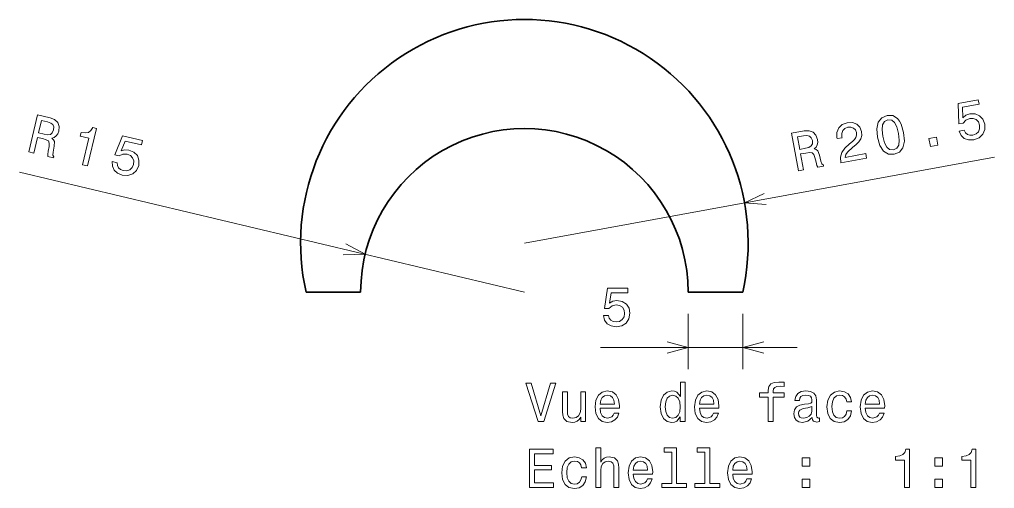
# Model space of a CAD drawing. Extents: x 0 to 297, y 0 to 210.
# Drawn here: x 102.2 to 191.6, y 74.5 to 117.5 of the extents above; entities that cross this region are included whole.
import ezdxf

# ---------------------------------------------------------------- set-up
doc = ezdxf.new("R2010")
doc.units = 0

msp = doc.modelspace()

# ---------------------------------------------------------------- linework, layer by layer
at = {"color": 7, "lineweight": 13}
for p, q in [((148.5, 97), (191.56282, 104.892532)), ((148.5, 92.5), (102.249039, 103.503601))]:
    msp.add_line(p, q, dxfattribs=at)
at = {"color": 7, "lineweight": 35, "ltscale": 0.125}
for p, q in [((133.5, 92.5), (128.5, 92.5)), ((168.5, 92.5), (163.5, 92.5))]:
    msp.add_line(p, q, dxfattribs=at)
at = {"color": 7, "lineweight": 13, "ltscale": 0.126579}
for p, q in [((163.5, 90.5), (163.5, 85.436852)), ((168.5, 90.5), (168.5, 85.436852))]:
    msp.add_line(p, q, dxfattribs=at)
at = {"color": 7, "lineweight": 13, "ltscale": 0.450901}
msp.add_line((155.463974, 87.436852), (173.5, 87.436852), dxfattribs=at)
at = {"color": 7, "lineweight": 13}
for points in [[(188.314331, 107.258499), (188.498016, 106.871727), (188.799286, 106.598801), (189.19281, 106.465836), (189.662811, 106.475075), (190.147476, 106.656189), (190.494812, 106.971085), (190.671936, 107.403473), (190.675262, 107.916801), (190.506378, 108.362686), (190.201904, 108.681168), (189.787125, 108.84613), (189.290497, 108.84227), (188.929352, 108.714554), (188.671646, 108.498123), (188.640518, 109.45121), (190.148544, 109.7276), (190.07399, 110.134369), (188.233612, 109.797066), (188.295349, 107.921555), (188.6922, 107.994293), (188.937195, 108.280174), (189.288818, 108.431778), (189.616302, 108.435402), (189.888458, 108.321213), (190.086792, 108.106331), (190.198624, 107.80381), (190.20134, 107.481293), (190.087158, 107.209129), (189.872269, 107.010803), (189.569748, 106.898956), (189.300476, 106.885498), (189.076172, 106.962311), (188.894623, 107.113617), (188.775665, 107.343048)], [(103.094635, 105.358246), (103.550919, 105.249695), (103.892921, 106.687241), (104.359024, 106.576347), (104.698959, 106.479919), (104.898499, 106.359871), (104.977722, 106.169952), (104.957916, 105.868805), (104.877396, 105.421402), (104.837967, 105.124931), (104.855988, 104.939201), (105.371147, 104.816643), (105.393326, 104.909859), (105.313164, 105.074081), (105.33461, 105.338547), (105.431, 105.896225), (105.444473, 106.323288), (105.361984, 106.477699), (105.207535, 106.612938), (105.432968, 106.688904), (105.611191, 106.827942), (105.75087, 107.022812), (105.842171, 107.275841), (105.871536, 107.704308), (105.748817, 108.060097), (105.46936, 108.323578), (105.042969, 108.492409), (103.904709, 108.763214)], [(104.816193, 108.105721), (105.108467, 108.005081), (105.297256, 107.861671), (105.38887, 107.658432), (105.368835, 107.378082), (105.252068, 107.105194), (105.078743, 106.964989), (104.832047, 106.930367), (104.517113, 106.97937), (103.992142, 107.104271), (104.26178, 108.237625)], [(180.855789, 106.701599), (181.072937, 105.936424), (181.407913, 105.423569), (181.841782, 105.154434), (182.377686, 105.139854), (182.868622, 105.342636), (183.178848, 105.748146), (183.305206, 106.345551), (183.241837, 107.138916), (183.02063, 107.898224), (182.87001, 108.188499), (182.689713, 108.416946), (182.255844, 108.686081), (181.723984, 108.706528), (181.229004, 108.497879), (180.919678, 108.08741), (180.788361, 107.48909)], [(181.332001, 106.788879), (181.261673, 107.396385), (181.306595, 107.850685), (181.483459, 108.144592), (181.799438, 108.2948), (182.143219, 108.265511), (182.412811, 108.053436), (182.615921, 107.644592), (182.765625, 107.051636), (182.836853, 106.439163), (182.791931, 105.984863), (182.615082, 105.690964), (182.303131, 105.546623), (181.955322, 105.570038), (181.685715, 105.78212), (181.482605, 106.190964)], [(108.02684, 104.184822), (108.473312, 104.078598), (109.28923, 107.508095), (108.955605, 107.587471), (108.796089, 107.309196), (108.571609, 107.150063), (108.273743, 107.096512), (107.891525, 107.145973), (107.808655, 106.797623), (108.60347, 106.608528)], [(173.608582, 103.635201), (174.069916, 103.719757), (173.803528, 105.17321), (174.27478, 105.259583), (174.624756, 105.308342), (174.855743, 105.2789), (175.004807, 105.137024), (175.108047, 104.853439), (175.214676, 104.41153), (175.29808, 104.124306), (175.389435, 103.961594), (175.910294, 104.05706), (175.893021, 104.151314), (175.753479, 104.269295), (175.666504, 104.519974), (175.529953, 105.069199), (175.370163, 105.465469), (175.232437, 105.57354), (175.036575, 105.635056), (175.21228, 105.795441), (175.319351, 105.994514), (175.368637, 106.229149), (175.35022, 106.497513), (175.204391, 106.901474), (174.9487, 107.177628), (174.586746, 107.306122), (174.128479, 107.288788), (172.977615, 107.077858)], [(177.474304, 104.343712), (179.840515, 104.77739), (179.762314, 105.203995), (177.892181, 104.861237), (177.953613, 105.11348), (178.096741, 105.339676), (178.582809, 105.792793), (178.848221, 105.995255), (179.13652, 106.26857), (179.324203, 106.559326), (179.40451, 106.876549), (179.393188, 107.218002), (179.232498, 107.61924), (178.939346, 107.903908), (178.543991, 108.046791), (178.069016, 108.036644), (177.608261, 107.865036), (177.288864, 107.565514), (177.123901, 107.150742), (177.134537, 106.645096), (177.147278, 106.575645), (177.598694, 106.658379), (177.591415, 106.698067), (177.574234, 107.043571), (177.66272, 107.316147), (177.846924, 107.513977), (178.119675, 107.620369), (178.416489, 107.623497), (178.652527, 107.538574), (178.826874, 107.370567), (178.921021, 107.136589), (178.928131, 106.902039), (178.869339, 106.691299), (178.741501, 106.493546), (178.550507, 106.304726), (178.286926, 106.092346), (177.857162, 105.695686), (177.57489, 105.305557), (177.444244, 104.871429), (177.471573, 104.358589)], [(110.744247, 104.476624), (110.756477, 104.04863), (110.92218, 103.677429), (111.228745, 103.397141), (111.662613, 103.216156), (112.179153, 103.186577), (112.623947, 103.33477), (112.960312, 103.659096), (113.170258, 104.127548), (113.195404, 104.603676), (113.045113, 105.01786), (112.732002, 105.335999), (112.27594, 105.532631), (111.893951, 105.561302), (111.570877, 105.467094), (111.926529, 106.351891), (113.418037, 105.99704), (113.513748, 106.399353), (111.69352, 106.832413), (110.994125, 105.091095), (111.386627, 104.997711), (111.726051, 105.160606), (112.108963, 105.157639), (112.410126, 105.028969), (112.613174, 104.814766), (112.708076, 104.538177), (112.688507, 104.21624), (112.561005, 103.919983), (112.346802, 103.716927), (112.070213, 103.622025), (111.748276, 103.641594), (111.496414, 103.737808), (111.322098, 103.898506), (111.216934, 104.110153), (111.200539, 104.368073)], [(174.076782, 106.843498), (174.384827, 106.869194), (174.615402, 106.814041), (174.781158, 106.664963), (174.875809, 106.400314), (174.878937, 106.103508), (174.776825, 105.905334), (174.565002, 105.774223), (174.257034, 105.692146), (173.726242, 105.594864), (173.516235, 106.740761)], [(185.692032, 105.849854), (186.376587, 105.975319), (186.241119, 106.714447), (185.556564, 106.588982)], [(155.731262, 90.349678), (155.842224, 89.936127), (156.08934, 89.613365), (156.452454, 89.411636), (156.916428, 89.335983), (157.425797, 89.426765), (157.824203, 89.673882), (158.07637, 90.067253), (158.172195, 90.571579), (158.086456, 91.040596), (157.844376, 91.408752), (157.466141, 91.645782), (156.976944, 91.731522), (156.598709, 91.670998), (156.306198, 91.504578), (156.447403, 92.447655), (157.980545, 92.447655), (157.980545, 92.861198), (156.109512, 92.861198), (155.832138, 91.005295), (156.235596, 91.005295), (156.528091, 91.242325), (156.901291, 91.328064), (157.22406, 91.272583), (157.471176, 91.111198), (157.627518, 90.864082), (157.682999, 90.546364), (157.627518, 90.228638), (157.466141, 89.981522), (157.219025, 89.82518), (156.901291, 89.769707), (156.634003, 89.805008), (156.427231, 89.920998), (156.27594, 90.102554), (156.200287, 90.349678)], [(150.895538, 84.148415), (150.018005, 81.16787), (149.11528, 84.148415), (148.636169, 84.148415), (149.765854, 80.643372), (150.270172, 80.643372), (151.374634, 84.148415)], [(162.782425, 81.061958), (162.782425, 80.643372), (163.226227, 80.643372), (163.226227, 84.264412), (162.78746, 84.264412), (162.78746, 82.938042), (162.44957, 83.321327), (162.242798, 83.412102), (162.005768, 83.447403), (161.577087, 83.346542), (161.244232, 83.064117), (161.027374, 82.610229), (160.951736, 82), (161.027374, 81.389771), (161.244232, 80.930832), (161.577087, 80.643372), (162.005768, 80.547554), (162.242798, 80.582855), (162.454605, 80.67363)], [(170.841492, 82.882568), (170.841492, 80.643372), (171.285309, 80.643372), (171.285309, 82.882568), (172.293945, 82.882568), (172.293945, 83.260803), (171.285309, 83.260803), (171.285309, 83.427231), (171.320602, 83.62896), (171.4366, 83.765129), (171.633286, 83.845818), (171.91571, 83.876083), (172.293945, 83.855911), (172.293945, 84.239197), (171.81485, 84.264412), (171.381134, 84.219017), (171.078537, 84.082855), (170.896973, 83.845818), (170.841492, 83.507927), (170.841492, 83.260803), (170.029541, 83.260803), (170.029541, 82.882568)], [(154.097977, 83.351585), (153.654175, 83.351585), (153.654175, 81.788185), (153.603745, 81.425072), (153.457489, 81.162827), (153.230545, 81.001442), (152.932999, 80.951012), (152.695969, 80.991356), (152.544662, 81.112389), (152.458939, 81.31916), (152.438766, 81.611671), (152.438766, 83.351585), (151.994965, 83.351585), (151.994965, 81.571327), (152.010086, 81.213257), (152.105911, 80.915703), (152.398422, 80.643372), (152.867432, 80.547554), (153.119598, 80.582855), (153.336456, 80.67363), (153.523056, 80.829971), (153.674347, 81.056915), (153.674347, 80.643372), (154.097977, 80.643372)], [(155.434433, 81.868874), (157.209656, 81.868874), (157.214691, 82.075645), (157.134003, 82.655617), (156.912109, 83.08934), (156.559082, 83.351585), (156.090057, 83.447403), (155.631119, 83.346542), (155.278091, 83.064117), (155.051147, 82.605186), (154.970459, 82), (155.046112, 81.379684), (155.273056, 80.925789), (155.621033, 80.643372), (156.074921, 80.547554), (156.468292, 80.613113), (156.791061, 80.784584), (157.028091, 81.056915), (157.164261, 81.420029), (156.72551, 81.420029), (156.63472, 81.2183), (156.503601, 81.067001), (156.130402, 80.945969), (155.842941, 81.001442), (155.626083, 81.177956), (155.484863, 81.465416), (155.434433, 81.853745)], [(164.542511, 81.868874), (166.317719, 81.868874), (166.322769, 82.075645), (166.242081, 82.655617), (166.020172, 83.08934), (165.667145, 83.351585), (165.19812, 83.447403), (164.739197, 83.346542), (164.386169, 83.064117), (164.159225, 82.605186), (164.078537, 82), (164.154175, 81.379684), (164.381119, 80.925789), (164.729111, 80.643372), (165.182999, 80.547554), (165.57637, 80.613113), (165.899139, 80.784584), (166.136169, 81.056915), (166.272339, 81.420029), (165.833572, 81.420029), (165.742798, 81.2183), (165.611664, 81.067001), (165.23848, 80.945969), (164.951004, 81.001442), (164.734146, 81.177956), (164.592941, 81.465416), (164.542511, 81.853745)], [(174.871033, 80.996399), (174.871033, 80.98127), (174.896255, 80.809799), (174.971909, 80.688759), (175.289627, 80.592941), (175.536743, 80.633286), (175.536743, 80.976227), (175.430832, 80.961098), (175.289627, 81.026657), (175.264404, 81.228386), (175.264404, 82.630402), (175.203888, 82.988472), (175.027374, 83.240631), (174.719742, 83.39193), (174.286026, 83.447403), (173.862396, 83.386887), (173.549713, 83.215416), (173.353027, 82.948128), (173.28746, 82.5951), (173.28746, 82.564842), (173.685883, 82.564842), (173.721176, 82.776657), (173.832138, 82.927956), (174.013687, 83.01873), (174.270889, 83.054031), (174.518005, 83.028816), (174.694519, 82.953171), (174.80043, 82.822044), (174.835739, 82.640488), (174.815567, 82.428673), (174.734863, 82.322769), (174.533142, 82.272331), (174.154907, 82.231987), (173.721176, 82.141212), (173.413544, 81.979828), (173.231995, 81.727669), (173.176514, 81.354469), (173.226944, 81.021614), (173.383286, 80.774498), (173.635452, 80.618156), (173.983429, 80.562683), (174.452454, 80.668587)], [(178.023056, 82.453888), (178.461823, 82.453888), (178.371033, 82.857346), (178.154175, 83.175072), (177.816284, 83.371758), (177.377518, 83.447403), (176.893372, 83.346542), (176.525208, 83.064117), (176.293228, 82.605186), (176.21254, 81.989914), (176.288177, 81.379684), (176.515137, 80.925789), (176.873199, 80.643372), (177.362396, 80.547554), (177.796112, 80.623199), (178.134003, 80.835014), (178.365997, 81.16787), (178.466858, 81.611671), (178.043228, 81.611671), (177.967575, 81.329254), (177.82637, 81.117432), (177.624634, 80.986313), (177.377518, 80.945969), (177.069885, 81.011528), (176.847977, 81.213257), (176.711823, 81.541069), (176.666428, 82.005043), (176.711823, 82.458931), (176.853027, 82.786743), (177.079971, 82.988472), (177.377518, 83.059074), (177.639771, 83.013687), (177.836456, 82.897697), (177.967575, 82.706055)], [(179.722626, 81.868874), (181.497833, 81.868874), (181.502884, 82.075645), (181.42218, 82.655617), (181.200287, 83.08934), (180.84726, 83.351585), (180.378235, 83.447403), (179.919312, 83.346542), (179.566284, 83.064117), (179.33934, 82.605186), (179.258636, 82), (179.33429, 81.379684), (179.561234, 80.925789), (179.909225, 80.643372), (180.363113, 80.547554), (180.756485, 80.613113), (181.079254, 80.784584), (181.316284, 81.056915), (181.452454, 81.420029), (181.013687, 81.420029), (180.922913, 81.2183), (180.791779, 81.067001), (180.418579, 80.945969), (180.131119, 81.001442), (179.914261, 81.177956), (179.773056, 81.465416), (179.722626, 81.853745)], [(155.434433, 82.242073), (155.489914, 82.590057), (155.626083, 82.84726), (155.832855, 83.003601), (156.105194, 83.059074), (156.372482, 83.003601), (156.579254, 82.84726), (156.705338, 82.590057), (156.750717, 82.242073)], [(162.081406, 83.048988), (162.373917, 82.978386), (162.595825, 82.7817), (162.726944, 82.453888), (162.777374, 82), (162.726944, 81.541069), (162.595825, 81.213257), (162.373917, 81.011528), (162.081406, 80.945969), (161.804031, 81.011528), (161.592224, 81.213257), (161.451004, 81.546112), (161.405624, 82), (161.451004, 82.448845), (161.592224, 82.776657), (161.804031, 82.978386)], [(164.542511, 82.242073), (164.597977, 82.590057), (164.734146, 82.84726), (164.940918, 83.003601), (165.213257, 83.059074), (165.480545, 83.003601), (165.687317, 82.84726), (165.8134, 82.590057), (165.858795, 82.242073)], [(179.722626, 82.242073), (179.778091, 82.590057), (179.914261, 82.84726), (180.121033, 83.003601), (180.393372, 83.059074), (180.66066, 83.003601), (180.867432, 82.84726), (180.993515, 82.590057), (181.03891, 82.242073)], [(174.820602, 81.591499), (174.760086, 81.329254), (174.598709, 81.127518), (174.356628, 80.996399), (174.059082, 80.951012), (173.867432, 80.976227), (173.731262, 81.056915), (173.645538, 81.198128), (173.620316, 81.394814), (173.640488, 81.571327), (173.721176, 81.697403), (174.043945, 81.838615), (174.452454, 81.899132), (174.820602, 82.020172)], [(148.958939, 74.596542), (151.177948, 74.596542), (151.177948, 75.020172), (149.422913, 75.020172), (149.422913, 76.20533), (150.986313, 76.20533), (150.986313, 76.623917), (149.422913, 76.623917), (149.422913, 77.672913), (151.137604, 77.672913), (151.137604, 78.096542), (148.958939, 78.096542)], [(155.046112, 74.596542), (155.489914, 74.596542), (155.489914, 76.159943), (155.535309, 76.518013), (155.681549, 76.780258), (155.908508, 76.941643), (156.21109, 77.002159), (156.453171, 76.951729), (156.604462, 76.815559), (156.680115, 76.588615), (156.705338, 76.286026), (156.705338, 74.596542), (157.149139, 74.596542), (157.149139, 76.376801), (157.128967, 76.734871), (157.038177, 77.032425), (156.740631, 77.304756), (156.276657, 77.400574), (156.02449, 77.365273), (155.807632, 77.269455), (155.626083, 77.118156), (155.489914, 76.911385), (155.489914, 78.217583), (155.046112, 78.217583)], [(162.000717, 77.844383), (162.000717, 74.969742), (161.087891, 74.969742), (161.087891, 74.596542), (163.35231, 74.596542), (163.35231, 74.969742), (162.444519, 74.969742), (162.444519, 78.217583), (161.304749, 78.217583), (161.304749, 77.844383)], [(165.036743, 77.844383), (165.036743, 74.969742), (164.123917, 74.969742), (164.123917, 74.596542), (166.388336, 74.596542), (166.388336, 74.969742), (165.480545, 74.969742), (165.480545, 78.217583), (164.340775, 78.217583), (164.340775, 77.844383)], [(183.323486, 74.596542), (183.78241, 74.596542), (183.78241, 78.121758), (183.439484, 78.121758), (183.348694, 77.814125), (183.167145, 77.607346), (182.889771, 77.486313), (182.506485, 77.445969), (182.506485, 77.087898), (183.323486, 77.087898)], [(189.395538, 74.596542), (189.854462, 74.596542), (189.854462, 78.121758), (189.51152, 78.121758), (189.420746, 77.814125), (189.239197, 77.607346), (188.961807, 77.486313), (188.578522, 77.445969), (188.578522, 77.087898), (189.395538, 77.087898)], [(153.734863, 76.407059), (154.17363, 76.407059), (154.082855, 76.810516), (153.865997, 77.128242), (153.528091, 77.324928), (153.08934, 77.400574), (152.605194, 77.299713), (152.23703, 77.017288), (152.005051, 76.558357), (151.924347, 75.943085), (152, 75.332855), (152.226944, 74.87896), (152.585022, 74.596542), (153.074203, 74.500725), (153.507919, 74.57637), (153.845825, 74.788185), (154.077805, 75.12104), (154.17868, 75.564842), (153.755051, 75.564842), (153.679398, 75.282425), (153.538177, 75.070602), (153.336456, 74.939484), (153.08934, 74.899139), (152.781708, 74.964699), (152.559799, 75.166428), (152.42363, 75.49424), (152.378235, 75.958214), (152.42363, 76.412102), (152.564835, 76.739914), (152.791794, 76.941643), (153.08934, 77.012245), (153.351578, 76.966858), (153.548279, 76.850868), (153.679398, 76.659225)], [(158.470459, 75.822044), (160.245682, 75.822044), (160.250717, 76.028816), (160.170029, 76.608788), (159.94812, 77.042511), (159.595108, 77.304756), (159.126083, 77.400574), (158.667145, 77.299713), (158.314117, 77.017288), (158.087173, 76.558357), (158.006485, 75.953171), (158.082138, 75.332855), (158.309082, 74.87896), (158.657059, 74.596542), (159.110947, 74.500725), (159.504318, 74.566284), (159.827087, 74.737755), (160.064117, 75.010086), (160.200287, 75.373199), (159.761536, 75.373199), (159.670746, 75.171471), (159.539627, 75.020172), (159.166428, 74.899139), (158.878967, 74.954613), (158.662109, 75.131126), (158.520889, 75.418587), (158.470459, 75.806915)], [(158.470459, 76.195244), (158.52594, 76.543228), (158.662109, 76.80043), (158.868881, 76.956772), (159.141205, 77.012245), (159.408508, 76.956772), (159.61528, 76.80043), (159.741348, 76.543228), (159.786743, 76.195244)], [(167.578537, 75.822044), (169.353745, 75.822044), (169.358795, 76.028816), (169.278107, 76.608788), (169.056198, 77.042511), (168.703171, 77.304756), (168.234146, 77.400574), (167.775223, 77.299713), (167.422195, 77.017288), (167.195251, 76.558357), (167.114548, 75.953171), (167.190201, 75.332855), (167.417145, 74.87896), (167.765137, 74.596542), (168.219025, 74.500725), (168.612396, 74.566284), (168.935165, 74.737755), (169.172195, 75.010086), (169.30835, 75.373199), (168.869598, 75.373199), (168.778824, 75.171471), (168.64769, 75.020172), (168.27449, 74.899139), (167.98703, 74.954613), (167.770172, 75.131126), (167.628967, 75.418587), (167.578537, 75.806915)], [(167.578537, 76.195244), (167.634003, 76.543228), (167.770172, 76.80043), (167.976944, 76.956772), (168.249283, 77.012245), (168.516571, 76.956772), (168.723343, 76.80043), (168.849426, 76.543228), (168.894806, 76.195244)], [(173.958221, 76.553314), (174.654175, 76.553314), (174.654175, 77.304756), (173.958221, 77.304756)], [(186.102295, 76.553314), (186.798264, 76.553314), (186.798264, 77.304756), (186.102295, 77.304756)], [(173.958221, 74.596542), (174.654175, 74.596542), (174.654175, 75.347984), (173.958221, 75.347984)], [(186.102295, 74.596542), (186.798264, 74.596542), (186.798264, 75.347984), (186.102295, 75.347984)]]:
    msp.add_lwpolyline(points, close=True, dxfattribs=at)
for points in [[(170.471008, 101.553093), (168.664124, 100.695671), (170.657639, 100.534782)], [(131.908096, 95.915306), (133.907303, 95.971764), (132.147705, 96.92247)], [(161.568146, 86.919212), (163.5, 87.436852), (161.568146, 87.954491)], [(170.431854, 87.954491), (168.5, 87.436852), (170.431854, 86.919212)]]:
    msp.add_lwpolyline(points, dxfattribs=at)
at = {"color": 7, "lineweight": 35}
for centre, radius, start, end in [((148.5, 97), 20.5, 347.319617, 192.680378), ((148.5, 92.5), 15, 0, 180.000005)]:
    msp.add_arc(centre, radius, start, end, dxfattribs=at)

doc.saveas('drawing.dxf')
